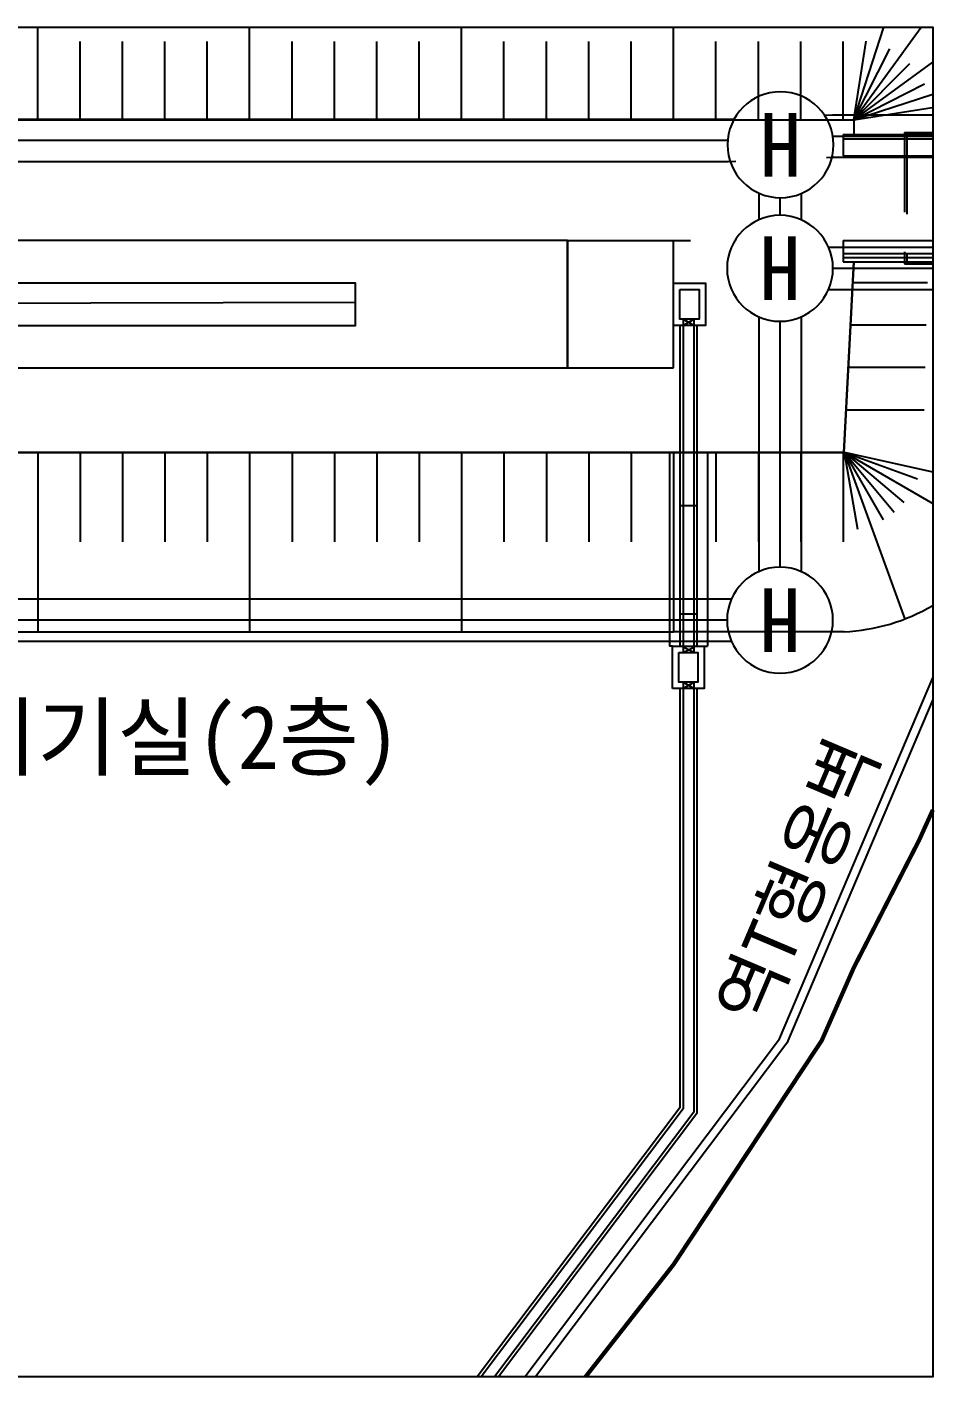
# Model space of a CAD drawing. Extents: x -8229 to 17635, y -14242 to -4883.
# Drawn here: x -6137 to -4709, y -7009 to -4883 of the extents above; entities that cross this region are included whole.
import ezdxf
from ezdxf.enums import TextEntityAlignment as Align

# ---------------------------------------------------------------- set-up
doc = ezdxf.new("R2010")
doc.units = 0
doc.header["$LTSCALE"] = 100
doc.header["$MEASUREMENT"] = 0
doc.linetypes.add('A-HIDDN01', pattern=[0.375, 0.25, -0.125])
for name, color, linetype in [('TI-BASE', 253, 'CONTINUOUS'), ('TN-TEXT', 3, 'CONTINUOUS'), ('TN-XXXX', 3, 'CONTINUOUS'), ('TT-BASE', 253, 'CONTINUOUS'), ('TT-MANH', 4, 'CONTINUOUS'), ('TZ-CABL', 4, 'CONTINUOUS')]:
    doc.layers.add(name, color=color, linetype=linetype)
doc.styles.get("Standard").update_dxf_attribs({"font": 'GulimChe.ttf'})
doc.linetypes.add('TRACKS', pattern='A,0.15,[130,ltypeshp.shx,S=0.25,R=0,X=0,Y=0],0.15', length=0.3)
doc.linetypes.add('ZIGZAG', pattern='A,0.0001,-0.2,[131,ltypeshp.shx,S=0.2,R=0,X=-0.2,Y=0],-0.4,[131,ltypeshp.shx,S=0.2,R=180,X=0.2,Y=0],-0.2', length=0.8001)

# ---------------------------------------------------------------- blocks, each defined once
blk = doc.blocks.new('맨홀')
at = {"layer": 'TT-MANH'}
blk.add_circle((202880.638, 234010.238), 2.5, dxfattribs=at)
at = {"layer": 'TT-MANH', "extrusion": (5.48271e-08, 3.84622e-07, 1)}
blk.add_text('H', height=3, rotation=0, dxfattribs=at).set_placement((202880.638, 234010.238, 0.101), align=Align.MIDDLE)

msp = doc.modelspace()

# ---------------------------------------------------------------- linework, layer by layer
at = {"layer": 'TI-BASE'}
for p, q in [((-4853.6, -5052.6), (-4853.6, -5085.9)), ((-4853.6, -5219.3), (-4853.6, -5252.6))]:
    msp.add_line(p, q, dxfattribs=at)
at = {"layer": 'TI-BASE', "linetype": 'A-HIDDN01', "ltscale": 5}
for p, q in [((-4756.9, -5049.3), (-4756.9, -5255.9)), ((-4756.9, -5049.3), (-4712.5, -5049.3)), ((-4753.6, -5052.6), (-4753.6, -5252.6)), ((-4753.6, -5052.6), (-4712.5, -5052.6)), ((-4756.9, -5255.9), (-4712.5, -5255.9)), ((-4753.6, -5252.6), (-4712.5, -5252.6))]:
    msp.add_line(p, q, dxfattribs=at)
at = {"layer": 'TI-BASE'}
for points in [[(-4853.6, -5052.6), (-4712.5, -5052.6)], [(-4853.6, -5059.3), (-4712.5, -5059.3)], [(-4853.6, -5059.3), (-4712.5, -5059.3)], [(-4853.6, -5085.9), (-4712.5, -5085.9)], [(-4853.6, -5219.3), (-4712.5, -5219.3)], [(-4853.6, -5239.3), (-4712.5, -5239.3)], [(-4853.6, -5245.9), (-4712.5, -5245.9)], [(-4853.6, -5252.6), (-4712.5, -5252.6)]]:
    msp.add_lwpolyline(points, dxfattribs=at)
at = {"layer": 'TN-XXXX'}
msp.add_lwpolyline([(-8117.3, -4883.4), (-4712.5, -4883.4), (-4712.5, -7005.8), (-8117.3, -7005.8)], close=True, dxfattribs=at)
at = {"layer": 'TT-BASE'}
for p, q in [((-6120.2, -5029.3), (-6120.2, -4883.4)), ((-5786.9, -5029.3), (-5786.9, -4883.4)), ((-5453.5, -5029.3), (-5453.5, -4883.4)), ((-5120.2, -5029.3), (-5120.2, -4883.4)), ((-4836.9, -5029.3), (-4789.5, -4883.4)), ((-4836.9, -5029.3), (-4730.9, -4883.4)), ((-6053.5, -5029.3), (-6053.5, -4906.1)), ((-5986.9, -5029.3), (-5986.9, -4906.1)), ((-5920.2, -5029.3), (-5920.2, -4906.1)), ((-5853.5, -5029.3), (-5853.5, -4906.1)), ((-5720.2, -5029.3), (-5720.2, -4906.1)), ((-5653.5, -5029.3), (-5653.5, -4906.1)), ((-5586.9, -5029.3), (-5586.9, -4906.1)), ((-5520.2, -5029.3), (-5520.2, -4906.1)), ((-5386.9, -5029.3), (-5386.9, -4906.1)), ((-5320.2, -5029.3), (-5320.2, -4906.1)), ((-5253.5, -5029.3), (-5253.5, -4906.1)), ((-5186.9, -5029.3), (-5186.9, -4906.1)), ((-4836.9, -5029.3), (-4817.3, -4905.8)), ((-4836.9, -5029.3), (-4780.2, -4917.9)), ((-4836.9, -5029.3), (-4712.5, -4938.9)), ((-4836.9, -5029.3), (-4748.5, -4940.9)), ((-4836.9, -5029.3), (-4725.5, -4972.5)), ((-4836.9, -5029.3), (-4712.5, -4988.8)), ((-4836.9, -5029.3), (-4713.4, -5009.7)), ((-5286.9, -5219.3), (-5120.2, -5219.3)), ((-5120.2, -5419.3), (-5120.2, -5219.3)), ((-4836.9, -5252.6), (-4852.3, -5552.6)), ((-5105.2, -5352.6), (-5088.6, -5342.6)), ((-5088.6, -5352.6), (-5105.2, -5342.6)), ((-5286.9, -5419.3), (-5120.2, -5419.3)), ((-6120.2, -5551.7), (-6120.2, -5834.2)), ((-6053.6, -5551.7), (-6053.6, -5693)), ((-5986.9, -5551.7), (-5986.9, -5693)), ((-5920.2, -5551.7), (-5920.2, -5693)), ((-5853.6, -5551.7), (-5853.6, -5693)), ((-5786.9, -5551.7), (-5786.9, -5834.2)), ((-5720.2, -5551.7), (-5720.2, -5693)), ((-5653.6, -5551.7), (-5653.6, -5693)), ((-5586.9, -5551.7), (-5586.9, -5693)), ((-5520.2, -5551.7), (-5520.2, -5693)), ((-5453.6, -5551.7), (-5453.6, -5834.2)), ((-5386.9, -5551.7), (-5386.9, -5693)), ((-5320.2, -5551.7), (-5320.2, -5693)), ((-5253.6, -5551.7), (-5253.6, -5693)), ((-5186.9, -5551.7), (-5186.9, -5693)), ((-5126.9, -5552.5), (-5126.9, -5856.7)), ((-5120.2, -5551.7), (-5120.2, -5834.2)), ((-5110.2, -5552.5), (-5110.2, -5856.7)), ((-5105.2, -5552.5), (-5105.2, -5866.7)), ((-5088.6, -5552.5), (-5088.6, -5866.7)), ((-5083.6, -5552.5), (-5083.6, -5856.7)), ((-5066.9, -5552.5), (-5066.9, -5856.7)), ((-5053.6, -5551.7), (-5053.6, -5693)), ((-4986.9, -5551.7), (-4986.9, -5693)), ((-4920.2, -5551.7), (-4920.2, -5693)), ((-4853.6, -5552.6), (-4853.6, -5693)), ((-4852.2, -5551.7), (-4712.5, -5583)), ((-5105.2, -5866.7), (-5088.6, -5858.4)), ((-5088.6, -5866.7), (-5105.2, -5858.4)), ((-5105.2, -5923.4), (-5088.6, -5913.4)), ((-5088.6, -5923.4), (-5105.2, -5913.4))]:
    msp.add_line(p, q, dxfattribs=at)
at = {"layer": 'TT-BASE', "flags": 128}
for points in [[(-5053.6, -5029.3), (-5053.6, -4906.1)], [(-4986.9, -5029.3), (-4986.9, -4906.1)], [(-4920.2, -5029.3), (-4920.2, -4906.1)], [(-4853.6, -5029.3), (-4853.6, -4906.1)], [(-8117.3, -5029.3), (-4836.9, -5029.3)], [(-4836.9, -5029.3), (-4836.9, -5052.6)], [(-8117.3, -5419.3), (-5286.9, -5419.3), (-5286.9, -5219.3), (-8117.3, -5219.3)], [(-5286.9, -5219.3), (-5286.9, -5419.3)], [(-5120.2, -5219.3), (-5093.6, -5219.3)], [(-4838.6, -5285.1), (-4721.1, -5285.1)], [(-5110.2, -5352.6), (-5110.2, -5552.5)], [(-5105.2, -5342.6), (-5105.2, -5552.5)], [(-5088.6, -5342.6), (-5088.6, -5552.5)], [(-5083.6, -5352.6), (-5083.6, -5552.5)], [(-4842, -5351.8), (-4722.8, -5351.8)], [(-4845.4, -5418.4), (-4724.5, -5418.4)], [(-4848.8, -5485.1), (-4726.2, -5485.1)], [(-4852.3, -5552.6), (-7863.6, -5551.8)], [(-5120.2, -5551.7), (-5120.2, -5674.8)], [(-4852.2, -5551.7), (-4736.5, -5593.8)], [(-4852.2, -5551.7), (-4712.5, -5632.4)], [(-4852.2, -5551.7), (-4757.9, -5630.9)], [(-4852.2, -5551.7), (-4773.1, -5646)], [(-4852.2, -5551.7), (-4790.6, -5658.3)], [(-4852.2, -5551.7), (-4756.6, -5814.3)], [(-4852.2, -5551.7), (-4830.8, -5673)], [(-5110.2, -5635.9), (-5083.6, -5635.9)], [(-5083.6, -5806.7), (-5110.2, -5806.7)], [(-7786.9, -5834.2), (-5120.2, -5834.2)], [(-4852.2, -5834.2), (-5120.2, -5834.2)], [(-5121.9, -5856.7), (-5126.9, -5856.7)], [(-5071.9, -5856.7), (-5066.9, -5856.7)], [(-5110.2, -5923.4), (-5110.3, -6582.6), (-5429.2, -7005.8)], [(-5105.2, -5913.4), (-5105.3, -6584.3), (-5422.9, -7005.8)], [(-5088.6, -5913.4), (-5088.6, -6589.9), (-5402, -7005.8)], [(-5083.6, -5923.4), (-5083.6, -6591.5), (-5395.8, -7005.8)]]:
    msp.add_lwpolyline(points, dxfattribs=at)
at = {"layer": 'TT-BASE', "ltscale": 0.15, "flags": 128}
msp.add_lwpolyline([(-7863.6, -5552.6), (-4852.3, -5552.6), (-4836.9, -5252.6)], dxfattribs=at)
at = {"layer": 'TT-BASE', "flags": 128}
for points in [[(-5120.2, -5352.6), (-5120.2, -5285.9), (-5070.2, -5285.9), (-5070.2, -5352.6)], [(-5110.2, -5295.9), (-5080.2, -5295.9), (-5080.2, -5342.6), (-5110.2, -5342.6)], [(-5121.9, -5923.4), (-5121.9, -5856.7), (-5071.9, -5856.7), (-5071.9, -5923.4)], [(-5111.9, -5866.7), (-5081.9, -5866.7), (-5081.9, -5913.4), (-5111.9, -5913.4)]]:
    msp.add_lwpolyline(points, close=True, dxfattribs=at)
at = {"layer": 'TT-BASE'}
for points in [[(-5354, -7005.8), (-4953.5, -6474.3), (-4712.5, -5906.6)], [(-4712.5, -5940.7), (-4941.9, -6481), (-5337.3, -7005.8)]]:
    msp.add_lwpolyline(points, dxfattribs=at)
at = {"layer": 'TT-BASE', "const_width": 6.67, "flags": 128}
msp.add_lwpolyline([(-5258.7, -7005.8), (-5120.3, -6829.3), (-4887.2, -6476.9), (-4836.9, -6362.6), (-4734.4, -6162.6), (-4712.5, -6114.3)], dxfattribs=at)
at = {"layer": 'TT-BASE'}
msp.add_arc((-4864.5, -5536.3), 298.1, 272.3666, 300.6528, dxfattribs=at)
at = {"layer": 'TZ-CABL', "ltscale": 5}
for p, q in [((-5035.8, -5028.7), (-7370.2, -5028.7)), ((-5025, -5028.2), (-5035.8, -5028.7)), ((-4870.5, -5021.8), (-4882.7, -5022.3)), ((-4712.5, -5021.8), (-4870.5, -5021.8)), ((-5034.5, -5095.3), (-7370.2, -5095.3)), ((-5022.3, -5094.8), (-5034.5, -5095.3)), ((-4869.1, -5088.5), (-4879.9, -5089)), ((-4712.5, -5088.5), (-4869.1, -5088.5))]:
    msp.add_line(p, q, dxfattribs=at)
at = {"layer": 'TZ-CABL'}
for p, q in [((-4986.2, -5144.5), (-4986.2, -5186.4)), ((-4952.9, -5151.8), (-4952.9, -5179.4)), ((-4919.5, -5145.2), (-4919.5, -5186.4))]:
    msp.add_line(p, q, dxfattribs=at)
at = {"layer": 'TZ-CABL', "linetype": 'TRACKS', "ltscale": 1.3, "flags": 128}
for points in [[(-4869.8, -5055.2), (-4712.5, -5055.2)], [(-5035.1, -5062), (-7370.2, -5062)], [(-4869.5, -5262.6), (-4712.5, -5262.6)]]:
    msp.add_lwpolyline(points, dxfattribs=at)
at = {"layer": 'TZ-CABL', "flags": 128}
for points in [[(-4876.5, -5229.3), (-4712.5, -5229.3)], [(-4876.4, -5296), (-4712.5, -5296)]]:
    msp.add_lwpolyline(points, dxfattribs=at)
at = {"layer": 'TZ-CABL', "ltscale": 5}
msp.add_lwpolyline([(-6870.2, -5352.6), (-5620.2, -5352.6), (-5620.2, -5285.9), (-6870.2, -5285.9)], close=True, dxfattribs=at)
at = {"layer": 'TZ-CABL', "linetype": 'ZIGZAG', "ltscale": 1.6}
for points in [[(-6870.2, -5319.3), (-5620.2, -5316)], [(-4952.9, -5346.1), (-4952.9, -5732.8)], [(-5036.2, -5816.1), (-6372.3, -5816.1)]]:
    msp.add_lwpolyline(points, dxfattribs=at)
at = {"layer": 'TZ-CABL', "ltscale": 5}
for points in [[(-4986.2, -5339.2), (-4986.2, -5739.8)], [(-4919.5, -5339.2), (-4919.5, -5739.8)]]:
    msp.add_lwpolyline(points, dxfattribs=at)
at = {"layer": 'TZ-CABL', "linetype": 'ByBlock', "ltscale": 5}
for points in [[(-5029.2, -5782.8), (-6379.2, -5782.8)], [(-5029.2, -5849.5), (-6379.2, -5849.5)]]:
    msp.add_lwpolyline(points, dxfattribs=at)

# ---------------------------------------------------------------- block references
at = {"layer": 'TT-MANH', "linetype": 'ByBlock', "xscale": -33.33333333324443, "yscale": 33.33333333324443, "zscale": 33.33333333324443, "rotation": 180}
for p in [(-6767640, 7795272.8), (-6767640.8, 7795078.5), (-6767640.8, 7794525.2)]:
    msp.add_blockref('맨홀', p, dxfattribs=at)

# ---------------------------------------------------------------- texts
at = {"layer": 'TN-TEXT', "extrusion": (-5.34948e-09, 3.88473e-07, 1)}
msp.add_text('통신기기실(2층)', height=100, rotation=360, dxfattribs=at).set_placement((-6024, -6006.8, 0), align=Align.MIDDLE)
at = {"layer": 'TT-BASE'}
msp.add_text('역T형옹벽', height=83.33, rotation=67, dxfattribs=at).set_placement((-4979.1, -6460, 3.3))

doc.saveas('drawing.dxf')
